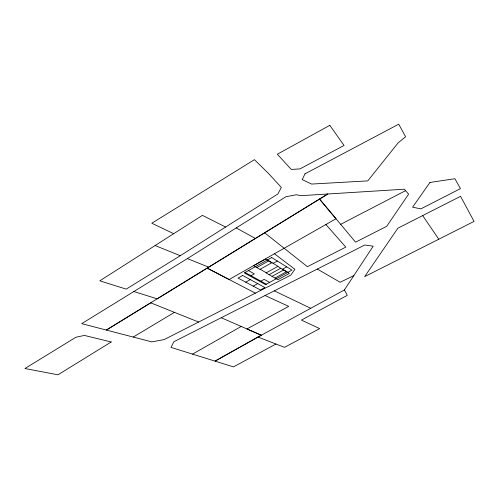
<?xml version="1.0" encoding="UTF-8"?>
<svg xmlns="http://www.w3.org/2000/svg" width="499" height="499" viewBox="0 0 499 499"><rect width="100%" height="100%" fill="white"/><g stroke="black" fill="none" stroke-linecap="round" stroke-linejoin="round"><path stroke-width="0.75" d="M265.088 295.514L288.715 306.38L246.955 328.953L261.308 335.228L215.044 361.12L257.971 337.043L344.397 289.95L373.196 246.2L364.769 245.003L173.845 341.746L171.02 347.404L233.47 366.877L275.984 344.023M225.61 227.045L202.419 215.362L99.819 280.825L126.228 289.127L180.282 255.706L277.849 194.005L281.33 187.443L268.368 173.296L254.409 159.668L151.821 223.234L173.683 233.694M187.393 258.582L285.927 196.731L296.312 194.766L301.109 195.664L404.29 189.215L408.612 194.167L386.731 226.309L355.581 242.165L319.522 199.076L336.02 218.762L229.141 279.527L207.166 268.113L106.349 330.064L81.68 323.658L187.393 258.582L208.694 267.177L327.806 193.986L207.166 268.113L255.401 293.156M208.694 267.177L157.16 298.851L133.832 291.51M133.252 337.062L174.444 312.349M192.545 354.115L241.204 326.446M256.798 267.558L268.687 260.908M271.974 262.655L259.935 269.366L253.617 265.718L265.574 259.012L271.755 262.773M250.978 275.704L254.303 273.845L248.44 270.558M273.121 263.353L277.319 261.014M245.72 282.166L250.33 279.608M269.086 274.656L280.706 268.219M260.858 281.155L264.127 279.346L269.597 282.415M286.725 266.853L282.609 269.129L287.886 272.342M253.18 286.139L257.727 283.625M272.055 276.371L283.607 269.984M274.986 278.062L286.47 271.73M340.655 224.338L405.556 190.668M438.789 239.214L364.65 276.646L397.89 228.205L460.546 196.313L474.05 221.413L438.789 239.214L422.672 215.593M353.853 275.591L340.168 282.272L317.308 269.055M257.971 337.043L284.505 347.341L319.678 328.629L301.421 320.084L347.298 295.346L344.397 289.95M198.646 322.042L150.667 302.831L106.349 330.064L151.846 341.902L164.227 339.557L290.78 275.142L294.897 269.279L274.444 253.766M155.12 245.545L180.282 255.706M221.238 317.726L261.308 335.228M274.288 290.855L310.74 308.288M236.22 227.931L255.388 238.485M245.078 272.442L266.36 284.199M260.154 269.248L266.291 272.797M267.464 259.904L277.98 266.31L266.079 272.916L277.874 279.727L289.295 273.446L277.762 266.429M264.626 232.802L307.39 266.684L345.813 247.136L325.897 224.513M305.02 173.82L302.194 179.603L311.594 184.062L367.782 180.888L398.152 142.845L405.587 136.77L398.732 124.195L305.02 173.82M429.957 182.459L412.586 207.197L420.919 208.856L460.452 188.647L454.907 178.723L429.957 182.459M111.215 341.977L57.953 374.805L24.95 368.53L75.973 337.199L84.418 335.44L111.215 341.977M271.706 257.534L244.279 272.891L265.593 284.623L291.959 270.102L271.706 257.534M242.676 275.454L238.011 278.068L260.403 289.981L264.888 287.511L242.676 275.454M329.82 125.33L277.363 154.21L291.248 169.429L299.924 168.918L344.073 145.458L329.82 125.33"/></g></svg>
